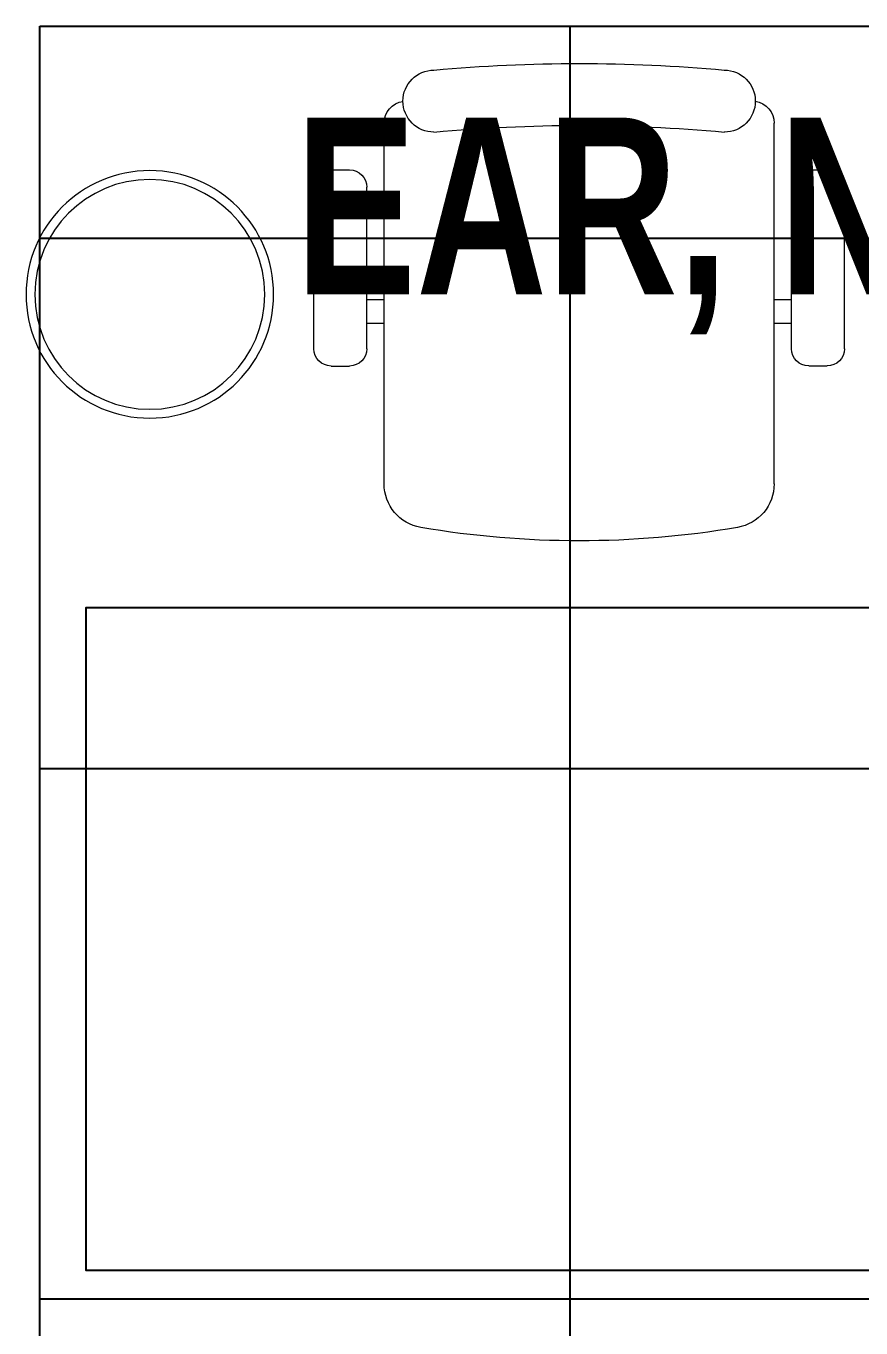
# Model space of a CAD drawing. Extents: x -12260 to 304645, y -29287 to 19916.
# Drawn here: x 44760 to 45705, y -7673 to -6200 of the extents above; entities that cross this region are included whole.
import ezdxf

# ---------------------------------------------------------------- set-up
doc = ezdxf.new("R2010")
doc.units = 0
doc.header["$LTSCALE"] = 0.25
doc.linetypes.add('DASHDOT', pattern=[25.4, 12.7, -6.35, 0, -6.35])
for name, color, linetype, lineweight in [('01-First Floor$0$72_EGR_BASE_TEXT', 252, 'Continuous', 5), ('01-First Floor$0$LOADING', 253, 'Continuous', 5), ('01-First Floor$0$NEW Wall', 166, 'Continuous', 5), ('01-First Floor$0$Walls', 251, 'Continuous', 5), ('E-LITE-CLNG-CNDT', 6, 'DASHDOT', 35)]:
    doc.layers.add(name, color=color, linetype=linetype, lineweight=lineweight)
doc.layers.add('01-First Floor$0$FALSE CEILING', color=251, linetype='Continuous')
doc.styles.add('01-First Floor$0$X3G_ENTITY_9EC9', font='swisscl.ttf', dxfattribs={"height": 0.2})

# ---------------------------------------------------------------- blocks, each defined once
blk = doc.blocks.new('01-First Floor$0$WM00001-P')
at = {"layer": '01-First Floor$0$LOADING'}
for radius in [0.14, 0.13]:
    blk.add_circle((0, 0), radius, dxfattribs=at)
blk = doc.blocks.new('*X76')
at = {"color": 0}
for p, q in [((5, 3), (5, 3)), ((5, 3), (5, 3)), ((5, 3), (5, 3)), ((5, 3), (5, 3)), ((5, 3), (5, 3)), ((5, 3), (5, 3)), ((5, 3), (5, 3)), ((5, 3), (5, 3)), ((5, 3), (5, 3)), ((5, 3), (5, 3)), ((5, 3), (5, 3)), ((5, 3), (5, 3)), ((5, 3), (5, 3)), ((5, 3), (5, 3)), ((5, 3), (5, 3)), ((5, 3), (5, 3)), ((5, 3), (5, 3)), ((5, 3), (5, 3)), ((5, 3), (5, 3)), ((5, 3), (5, 3)), ((5, 3), (5, 3)), ((5, 3), (5, 3)), ((5, 3), (5, 3)), ((5, 3), (5, 3)), ((5, 3), (5, 3)), ((5, 3), (5, 3)), ((5, 3), (5, 3)), ((5, 3), (5, 3)), ((5, 3), (5, 3)), ((5, 3), (5, 3)), ((5, 3), (5, 3)), ((5, 3), (5, 3)), ((5, 3), (5, 3)), ((5, 3), (5, 3)), ((5, 3), (5, 3)), ((5, 3), (5, 3)), ((5, 3), (5, 3)), ((5, 3), (5, 3)), ((5, 3), (5, 3)), ((5, 3), (5, 3)), ((5, 3), (5, 3)), ((5, 3), (5, 3)), ((5, 3), (5, 3)), ((5, 3), (5, 3)), ((5, 3), (5, 3)), ((5, 3), (5, 3)), ((5, 3), (5, 3)), ((5, 3), (5, 3)), ((5, 3), (5, 3)), ((5, 3), (5, 3)), ((5, 3), (5, 3)), ((5, 3), (5, 3)), ((5, 3), (5, 3)), ((5, 3), (5, 3)), ((5, 3), (5, 3)), ((5, 3), (5, 3)), ((5, 3), (5, 3)), ((5, 3), (5, 3)), ((5, 3), (5, 3)), ((5, 3), (5, 3)), ((5, 3), (5, 3)), ((5, 3), (5, 3)), ((5, 3), (5, 3)), ((5, 3), (5, 3)), ((5, 3), (5, 3)), ((5, 3), (5, 3)), ((6, 3), (5, 3)), ((5, 3), (5, 3)), ((6, 3), (5, 3)), ((5, 3), (5, 3)), ((6, 3), (5, 3)), ((5, 3), (5, 3)), ((6, 3), (5, 3)), ((5, 3), (5, 3)), ((5, 3), (5, 3)), ((5, 3), (5, 3)), ((5, 3), (5, 3)), ((5, 3), (5, 3)), ((5, 3), (5, 3)), ((5, 3), (5, 3)), ((5, 3), (5, 3)), ((5, 3), (5, 3)), ((5, 3), (5, 3)), ((5, 3), (5, 3)), ((5, 3), (5, 3)), ((5, 3), (5, 3)), ((5, 3), (5, 3)), ((5, 3), (5, 3)), ((5, 3), (5, 3)), ((5, 3), (5, 3)), ((5, 3), (5, 3)), ((5, 3), (5, 3)), ((5, 3), (5, 3)), ((5, 3), (5, 3)), ((5, 3), (5, 3)), ((5, 3), (5, 3)), ((6, 3), (6, 3)), ((6, 3), (6, 3)), ((6, 3), (6, 3)), ((6, 3), (6, 3)), ((6, 3), (6, 3)), ((6, 3), (6, 3)), ((6, 3), (6, 3)), ((6, 3), (6, 3)), ((6, 3), (6, 3)), ((6, 3), (6, 3)), ((6, 3), (6, 3)), ((6, 3), (6, 3)), ((6, 3), (6, 3)), ((6, 3), (6, 3)), ((6, 3), (6, 3)), ((6, 3), (6, 3)), ((6, 3), (6, 3)), ((6, 3), (6, 3)), ((6, 3), (6, 3)), ((6, 3), (6, 3)), ((6, 3), (6, 3)), ((6, 3), (6, 3)), ((6, 3), (6, 3)), ((6, 3), (6, 3)), ((6, 3), (6, 3)), ((6, 3), (6, 3)), ((6, 3), (6, 3)), ((6, 3), (6, 3)), ((6, 3), (6, 3)), ((6, 3), (6, 3)), ((6, 3), (6, 3)), ((6, 3), (6, 3)), ((6, 3), (6, 3)), ((6, 3), (6, 3)), ((6, 3), (6, 3)), ((6, 3), (6, 3)), ((6, 3), (6, 3)), ((6, 3), (6, 3)), ((6, 3), (6, 3)), ((6, 3), (6, 3)), ((6, 3), (6, 3)), ((6, 3), (6, 3)), ((6, 3), (6, 3)), ((6, 3), (6, 3)), ((6, 3), (6, 3)), ((6, 3), (6, 3)), ((6, 3), (6, 3)), ((6, 3), (6, 3)), ((6, 3), (6, 3)), ((6, 3), (6, 3)), ((6, 3), (6, 3)), ((6, 3), (6, 3)), ((6, 3), (6, 3)), ((6, 3), (6, 3)), ((6, 3), (6, 3)), ((6, 3), (6, 3)), ((6, 3), (6, 3)), ((6, 3), (6, 3)), ((6, 3), (6, 3)), ((6, 3), (6, 3)), ((6, 3), (6, 3)), ((6, 3), (6, 3)), ((6, 3), (6, 3)), ((6, 3), (6, 3)), ((6, 3), (6, 3)), ((6, 3), (6, 3)), ((6, 3), (6, 3)), ((6, 3), (6, 3)), ((6, 3), (6, 3)), ((6, 3), (6, 3)), ((6, 3), (6, 3)), ((6, 3), (6, 3)), ((6, 3), (6, 3)), ((6, 3), (6, 3)), ((6, 3), (6, 3)), ((6, 3), (6, 3)), ((6, 3), (6, 3)), ((6, 3), (6, 3)), ((6, 3), (6, 3)), ((6, 3), (6, 3)), ((6, 3), (6, 3)), ((6, 3), (6, 3)), ((6, 3), (6, 3)), ((6, 3), (6, 3)), ((6, 3), (6, 3)), ((6, 3), (6, 3)), ((6, 3), (6, 3)), ((6, 3), (6, 3)), ((6, 3), (6, 3)), ((6, 3), (6, 3)), ((6, 3), (6, 3)), ((6, 3), (6, 3)), ((6, 3), (6, 3)), ((6, 3), (6, 3)), ((6, 3), (6, 3)), ((6, 3), (6, 3)), ((6, 3), (6, 3)), ((6, 3), (6, 3)), ((6, 3), (6, 3)), ((6, 3), (6, 3)), ((6, 3), (6, 3)), ((6, 3), (6, 3)), ((6, 3), (6, 3)), ((6, 3), (6, 3)), ((6, 3), (6, 3)), ((6, 3), (6, 3)), ((6, 3), (6, 3)), ((6, 3), (6, 3)), ((6, 3), (6, 3)), ((6, 3), (6, 3)), ((6, 3), (6, 3)), ((6, 3), (6, 3)), ((6, 3), (6, 3)), ((6, 3), (6, 3)), ((6, 3), (6, 3)), ((6, 3), (6, 3)), ((6, 3), (6, 3)), ((6, 3), (6, 3)), ((6, 3), (6, 3)), ((6, 3), (6, 3)), ((6, 3), (6, 3)), ((6, 3), (6, 3)), ((6, 3), (6, 3)), ((6, 3), (6, 3)), ((6, 3), (6, 3)), ((6, 3), (6, 3)), ((6, 3), (6, 3)), ((6, 3), (6, 3)), ((6, 3), (6, 3)), ((6, 3), (6, 3)), ((6, 3), (6, 3)), ((6, 3), (6, 3)), ((6, 3), (6, 3)), ((6, 3), (6, 3)), ((6, 3), (6, 3)), ((6, 3), (6, 3)), ((6, 3), (6, 3)), ((6, 3), (6, 3)), ((6, 3), (6, 3)), ((6, 3), (6, 3)), ((6, 3), (6, 3)), ((6, 3), (6, 3)), ((6, 3), (6, 3)), ((6, 3), (6, 3)), ((6, 3), (6, 3)), ((6, 3), (6, 3)), ((6, 3), (6, 3)), ((6, 3), (6, 3)), ((6, 3), (6, 3)), ((6, 3), (6, 3)), ((6, 3), (6, 3)), ((6, 3), (6, 3)), ((6, 3), (6, 3)), ((6, 3), (6, 3)), ((6, 3), (6, 3)), ((6, 3), (6, 3)), ((6, 3), (6, 3)), ((6, 3), (6, 3)), ((6, 3), (6, 3)), ((6, 3), (6, 3)), ((6, 3), (6, 3)), ((6, 3), (6, 3)), ((6, 3), (6, 3)), ((6, 3), (6, 3)), ((6, 3), (6, 3)), ((6, 3), (6, 3)), ((6, 3), (6, 3)), ((6, 3), (6, 3)), ((6, 3), (6, 3)), ((6, 3), (6, 3)), ((6, 3), (6, 3)), ((6, 3), (6, 3)), ((6, 3), (6, 3)), ((6, 3), (6, 3)), ((6, 3), (6, 3)), ((6, 3), (6, 3)), ((6, 3), (6, 3)), ((6, 3), (6, 3)), ((6, 3), (6, 3)), ((6, 3), (6, 3)), ((6, 3), (6, 3)), ((6, 3), (6, 3)), ((6, 3), (6, 3)), ((6, 3), (6, 3)), ((6, 3), (6, 3)), ((6, 3), (6, 3)), ((6, 3), (6, 3)), ((6, 3), (6, 3)), ((6, 3), (6, 3)), ((6, 3), (6, 3)), ((6, 3), (6, 3)), ((6, 3), (6, 3)), ((6, 3), (6, 3)), ((6, 3), (6, 3)), ((6, 3), (6, 3)), ((6, 3), (6, 3)), ((6, 3), (6, 3)), ((6, 3), (6, 3)), ((6, 3), (6, 3)), ((6, 3), (6, 3)), ((6, 3), (6, 3)), ((6, 3), (6, 3)), ((6, 3), (6, 3)), ((6, 3), (6, 3)), ((6, 3), (5, 3)), ((6, 3), (5, 3)), ((6, 3), (5, 3)), ((6, 3), (5, 3)), ((6, 3), (5, 3)), ((6, 3), (6, 3)), ((6, 3), (6, 3)), ((6, 3), (6, 3)), ((6, 3), (6, 3)), ((6, 3), (6, 3)), ((6, 3), (6, 3)), ((6, 3), (6, 3)), ((6, 3), (6, 3)), ((6, 3), (6, 3)), ((6, 3), (6, 3)), ((6, 3), (6, 3)), ((6, 3), (6, 3)), ((6, 3), (6, 3)), ((6, 3), (6, 3)), ((6, 3), (6, 3)), ((6, 3), (6, 3)), ((6, 3), (6, 3)), ((6, 3), (6, 3)), ((6, 3), (6, 3)), ((6, 3), (6, 3)), ((6, 3), (6, 3)), ((6, 3), (6, 3)), ((6, 3), (6, 3)), ((6, 3), (6, 3)), ((6, 3), (6, 3)), ((6, 3), (6, 3)), ((6, 3), (6, 3)), ((6, 3), (6, 3)), ((6, 3), (6, 3)), ((6, 3), (6, 3)), ((6, 3), (6, 3)), ((6, 3), (6, 3)), ((6, 3), (6, 3)), ((6, 3), (6, 3)), ((6, 3), (6, 3)), ((6, 3), (6, 3)), ((6, 3), (6, 3)), ((6, 3), (6, 3)), ((6, 3), (6, 3)), ((6, 3), (6, 3)), ((6, 3), (6, 3)), ((6, 3), (6, 3)), ((6, 3), (6, 3)), ((6, 3), (6, 3)), ((6, 3), (6, 3)), ((6, 3), (6, 3)), ((6, 3), (6, 3)), ((6, 3), (6, 3)), ((6, 3), (6, 3)), ((6, 3), (6, 3)), ((6, 3), (6, 3)), ((6, 3), (6, 3)), ((6, 3), (6, 3)), ((6, 3), (6, 3)), ((6, 3), (6, 3)), ((6, 3), (6, 3)), ((6, 3), (6, 3)), ((6, 3), (6, 3)), ((6, 3), (6, 3)), ((6, 3), (6, 3)), ((6, 3), (6, 3)), ((6, 3), (6, 3)), ((6, 3), (6, 3)), ((6, 3), (6, 3)), ((6, 3), (6, 3)), ((6, 3), (6, 3)), ((6, 3), (6, 3)), ((6, 3), (6, 3)), ((6, 3), (6, 3)), ((6, 3), (6, 3)), ((6, 3), (6, 3)), ((6, 3), (6, 3)), ((6, 3), (6, 3)), ((6, 3), (6, 3)), ((6, 3), (6, 3)), ((6, 3), (6, 3)), ((6, 3), (6, 3)), ((6, 3), (6, 3)), ((6, 3), (6, 3)), ((6, 3), (6, 3)), ((6, 3), (6, 3)), ((6, 3), (6, 3)), ((6, 3), (6, 3)), ((6, 3), (6, 3)), ((6, 3), (6, 3)), ((6, 3), (6, 3)), ((6, 3), (6, 3)), ((6, 3), (6, 3)), ((6, 3), (6, 3)), ((6, 3), (6, 3)), ((6, 3), (6, 3)), ((6, 3), (6, 3)), ((6, 3), (6, 3)), ((6, 3), (6, 3)), ((6, 3), (6, 3)), ((6, 3), (6, 3)), ((6, 3), (6, 3)), ((6, 3), (6, 3)), ((6, 3), (6, 3)), ((6, 3), (6, 3)), ((6, 3), (6, 3)), ((6, 3), (6, 3)), ((6, 3), (6, 3)), ((6, 3), (6, 3)), ((6, 3), (6, 3)), ((6, 3), (6, 3)), ((6, 3), (6, 3)), ((6, 3), (6, 3)), ((6, 3), (6, 3)), ((6, 3), (6, 3)), ((6, 3), (6, 3)), ((6, 3), (6, 3)), ((6, 3), (6, 3)), ((6, 3), (6, 3)), ((6, 3), (6, 3)), ((6, 3), (6, 3)), ((6, 3), (6, 3)), ((6, 3), (6, 3)), ((6, 3), (6, 3)), ((6, 3), (6, 3)), ((6, 3), (6, 3)), ((6, 3), (6, 3)), ((6, 3), (6, 3)), ((6, 3), (6, 3)), ((6, 3), (6, 3)), ((6, 3), (6, 3)), ((6, 3), (6, 3)), ((6, 3), (6, 3)), ((6, 3), (6, 3)), ((6, 3), (6, 3)), ((6, 3), (6, 3)), ((6, 3), (6, 3)), ((6, 3), (6, 3)), ((6, 3), (6, 3)), ((6, 3), (6, 3)), ((6, 3), (6, 3)), ((6, 3), (6, 3)), ((6, 3), (6, 3)), ((6, 3), (6, 3)), ((6, 3), (6, 3)), ((6, 3), (6, 3)), ((6, 3), (6, 3)), ((6, 3), (6, 3)), ((6, 3), (6, 3)), ((6, 3), (6, 3)), ((6, 3), (6, 3)), ((6, 3), (6, 3)), ((6, 3), (6, 3)), ((6, 3), (6, 3)), ((6, 3), (6, 3)), ((6, 3), (6, 3)), ((6, 3), (6, 3)), ((6, 3), (6, 3)), ((6, 3), (6, 3)), ((6, 3), (6, 3)), ((6, 3), (6, 3)), ((6, 3), (6, 3)), ((6, 3), (6, 3)), ((6, 3), (6, 3)), ((6, 3), (6, 3)), ((6, 3), (6, 3)), ((6, 3), (6, 3)), ((6, 3), (6, 3)), ((6, 3), (6, 3)), ((6, 3), (6, 3)), ((6, 3), (6, 3)), ((6, 3), (6, 3)), ((6, 3), (6, 3)), ((6, 3), (6, 3)), ((6, 3), (6, 3)), ((6, 3), (6, 3)), ((6, 3), (6, 3)), ((6, 3), (6, 3)), ((6, 3), (6, 3)), ((6, 3), (6, 3)), ((6, 3), (6, 3)), ((6, 3), (6, 3)), ((6, 3), (6, 3)), ((6, 3), (6, 3)), ((6, 3), (6, 3)), ((6, 3), (6, 3)), ((6, 3), (6, 3)), ((6, 3), (6, 3)), ((6, 3), (6, 3)), ((6, 3), (6, 3)), ((6, 3), (6, 3)), ((6, 3), (6, 3)), ((6, 3), (6, 3)), ((6, 3), (6, 3)), ((6, 3), (6, 3)), ((6, 3), (6, 3)), ((6, 3), (6, 3)), ((6, 3), (6, 3)), ((6, 3), (6, 3)), ((6, 3), (6, 3)), ((6, 3), (6, 3)), ((6, 3), (6, 3)), ((6, 3), (6, 3)), ((6, 3), (6, 3)), ((6, 3), (6, 3)), ((6, 3), (6, 3)), ((6, 3), (6, 3)), ((6, 3), (6, 3)), ((6, 3), (6, 3)), ((6, 3), (6, 3)), ((6, 3), (6, 3)), ((6, 3), (6, 3)), ((6, 3), (6, 3)), ((6, 3), (6, 3)), ((6, 3), (6, 3)), ((6, 3), (6, 3)), ((6, 3), (6, 3)), ((6, 3), (6, 3)), ((6, 3), (6, 3)), ((6, 3), (6, 3)), ((6, 3), (6, 3)), ((6, 3), (6, 3)), ((6, 3), (6, 3)), ((6, 3), (6, 3)), ((6, 3), (6, 3)), ((6, 3), (6, 3)), ((6, 3), (6, 3)), ((6, 3), (6, 3)), ((6, 3), (6, 3)), ((6, 3), (6, 3)), ((6, 3), (6, 3)), ((6, 3), (6, 3)), ((6, 3), (6, 3)), ((6, 3), (6, 3)), ((6, 3), (6, 3)), ((6, 3), (6, 3)), ((6, 3), (6, 3)), ((6, 3), (6, 3)), ((6, 3), (6, 3)), ((6, 3), (6, 3)), ((6, 3), (6, 3)), ((6, 3), (6, 3)), ((6, 3), (6, 3)), ((6, 3), (6, 3)), ((6, 3), (6, 3)), ((6, 3), (6, 3)), ((6, 3), (6, 3)), ((6, 3), (6, 3)), ((6, 3), (6, 3)), ((6, 3), (6, 3)), ((6, 3), (6, 3)), ((6, 3), (6, 3)), ((6, 3), (6, 3)), ((6, 3), (6, 3)), ((6, 3), (6, 3)), ((6, 3), (6, 3)), ((6, 3), (6, 3)), ((6, 3), (6, 3)), ((6, 3), (6, 3)), ((6, 3), (6, 3)), ((6, 3), (6, 3)), ((6, 3), (6, 3)), ((6, 3), (6, 3)), ((6, 3), (6, 3)), ((6, 3), (6, 3)), ((6, 3), (6, 3)), ((6, 3), (6, 3)), ((6, 3), (6, 3)), ((6, 3), (6, 3)), ((6, 3), (6, 3)), ((6, 3), (6, 3)), ((6, 3), (6, 3)), ((6, 3), (6, 3)), ((6, 3), (6, 3)), ((6, 3), (6, 3)), ((6, 3), (6, 3)), ((6, 3), (6, 3)), ((6, 3), (6, 3)), ((6, 3), (6, 3)), ((6, 3), (6, 3)), ((6, 3), (6, 3)), ((6, 3), (6, 3)), ((6, 3), (6, 3)), ((6, 3), (6, 3)), ((6, 3), (6, 3)), ((6, 3), (6, 3)), ((6, 3), (6, 3)), ((6, 3), (6, 3)), ((6, 3), (6, 3)), ((6, 3), (6, 3)), ((6, 3), (6, 3)), ((6, 3), (6, 3)), ((6, 3), (6, 3)), ((6, 3), (6, 3)), ((6, 3), (6, 3)), ((6, 3), (6, 3)), ((6, 3), (6, 3)), ((6, 3), (6, 3)), ((6, 3), (6, 3)), ((6, 3), (6, 3)), ((6, 3), (6, 3)), ((6, 3), (6, 3)), ((6, 3), (6, 3)), ((6, 3), (6, 3)), ((6, 3), (6, 3)), ((6, 3), (6, 3)), ((6, 3), (6, 3)), ((6, 3), (6, 3)), ((6, 3), (6, 3)), ((6, 3), (6, 3)), ((6, 3), (6, 3)), ((6, 3), (6, 3)), ((6, 3), (6, 3)), ((6, 3), (6, 3)), ((6, 3), (6, 3)), ((6, 3), (6, 3)), ((6, 3), (6, 3)), ((6, 3), (6, 3)), ((6, 3), (6, 3)), ((6, 3), (6, 3)), ((6, 3), (6, 3)), ((6, 3), (6, 3))]:
    blk.add_line(p, q, dxfattribs=at)
blk = doc.blocks.new('*X77')
at = {"color": 0}
for p, q in [((13, 1), (13, 1)), ((13, 1), (13, 1)), ((13, 1), (13, 1)), ((13, 1), (13, 1)), ((13, 1), (13, 1)), ((13, 1), (13, 1)), ((13, 1), (13, 1)), ((13, 1), (13, 1)), ((13, 1), (13, 1)), ((13, 1), (13, 1)), ((13, 1), (13, 1)), ((13, 1), (13, 1)), ((13, 1), (13, 1)), ((13, 1), (13, 1)), ((13, 1), (13, 1)), ((13, 1), (14, 1)), ((13, 1), (14, 1)), ((13, 1), (14, 1)), ((13, 1), (13, 1)), ((13, 1), (13, 1)), ((13, 1), (13, 1)), ((13, 1), (13, 1)), ((13, 1), (13, 1)), ((13, 1), (13, 1)), ((13, 1), (13, 1)), ((13, 1), (13, 1)), ((13, 1), (13, 1)), ((13, 1), (13, 1)), ((13, 1), (13, 1)), ((13, 1), (13, 1)), ((13, 1), (13, 1)), ((13, 1), (13, 1)), ((13, 1), (13, 1)), ((13, 1), (13, 1)), ((13, 1), (13, 1)), ((13, 1), (13, 1)), ((13, 1), (13, 1)), ((13, 1), (13, 1)), ((13, 1), (13, 1)), ((13, 1), (13, 1)), ((13, 1), (13, 1)), ((13, 1), (13, 1)), ((13, 1), (13, 1)), ((13, 1), (13, 1)), ((13, 1), (13, 1)), ((13, 1), (13, 1)), ((13, 1), (13, 1)), ((13, 1), (13, 1)), ((13, 1), (13, 1)), ((13, 1), (13, 1)), ((13, 1), (13, 1)), ((13, 1), (13, 1)), ((13, 1), (13, 1)), ((13, 1), (13, 1)), ((13, 1), (13, 1)), ((13, 1), (13, 1)), ((13, 1), (13, 1)), ((13, 1), (13, 1)), ((13, 1), (13, 1)), ((13, 1), (13, 1)), ((13, 1), (13, 1)), ((13, 1), (13, 1)), ((13, 1), (13, 1)), ((13, 1), (13, 1)), ((13, 1), (13, 1)), ((13, 1), (13, 1)), ((13, 1), (13, 1)), ((13, 1), (13, 1)), ((13, 1), (13, 1)), ((13, 1), (13, 1)), ((13, 1), (13, 1)), ((13, 1), (13, 1)), ((13, 1), (13, 1)), ((13, 1), (13, 1)), ((13, 1), (13, 1)), ((13, 1), (13, 1)), ((13, 1), (13, 1)), ((13, 1), (13, 1)), ((13, 1), (13, 1)), ((13, 1), (13, 1)), ((13, 1), (13, 1)), ((13, 1), (13, 1)), ((13, 1), (13, 1)), ((13, 1), (13, 1)), ((13, 1), (13, 1)), ((13, 1), (13, 1)), ((13, 1), (13, 1)), ((13, 1), (13, 1)), ((13, 1), (13, 1)), ((13, 1), (13, 1)), ((13, 1), (13, 1)), ((13, 1), (13, 1)), ((13, 1), (13, 1)), ((13, 1), (13, 1)), ((13, 1), (13, 1)), ((13, 1), (13, 1)), ((13, 1), (13, 1)), ((13, 1), (13, 1)), ((13, 1), (13, 1)), ((13, 1), (13, 1)), ((13, 1), (13, 1)), ((13, 1), (13, 1)), ((13, 1), (13, 1)), ((13, 1), (13, 1)), ((13, 1), (13, 1)), ((13, 1), (13, 1)), ((13, 1), (13, 1)), ((13, 1), (13, 1)), ((13, 1), (13, 1)), ((13, 1), (13, 1)), ((13, 1), (13, 1)), ((13, 1), (13, 1)), ((13, 1), (13, 1)), ((13, 1), (13, 1)), ((13, 1), (13, 1)), ((13, 1), (13, 1)), ((13, 1), (13, 1)), ((13, 1), (13, 1)), ((13, 1), (13, 1)), ((13, 1), (13, 1)), ((13, 1), (13, 1)), ((13, 1), (13, 1)), ((13, 1), (13, 1)), ((13, 1), (14, 1)), ((13, 0), (13, 0)), ((13, 0), (13, 0)), ((13, 0), (13, 0)), ((13, 0), (13, 0)), ((13, 0), (13, 0)), ((13, 0), (13, 0)), ((13, 0), (13, 0)), ((13, 0), (13, 0)), ((13, 0), (13, 0)), ((13, 0), (13, 0)), ((13, 0), (13, 0)), ((13, 0), (13, 0)), ((13, 0), (13, 0)), ((13, 0), (13, 0)), ((13, 0), (13, 0)), ((13, 0), (13, 0)), ((13, 0), (13, 0)), ((13, 0), (13, 0)), ((13, 0), (13, 0)), ((13, 0), (13, 0)), ((13, 0), (13, 0)), ((13, 0), (13, 0)), ((13, 0), (13, 0)), ((13, 0), (13, 0)), ((13, 0), (13, 0)), ((13, 0), (13, 0)), ((13, 0), (13, 0)), ((13, 0), (13, 0)), ((13, 0), (13, 0)), ((13, 0), (13, 0)), ((13, 0), (13, 0)), ((13, 0), (13, 0)), ((13, 0), (13, 0)), ((13, 0), (13, 0)), ((13, 0), (13, 0)), ((13, 0), (13, 0)), ((13, 0), (13, 0)), ((13, 0), (13, 0)), ((13, 0), (13, 0)), ((13, 0), (13, 0)), ((13, 0), (13, 0)), ((13, 0), (13, 0)), ((13, 0), (13, 0)), ((13, 0), (13, 0)), ((13, 0), (13, 0)), ((13, 0), (13, 0)), ((13, 0), (13, 0)), ((13, 0), (13, 0)), ((13, 0), (14, 0)), ((13, 0), (14, 0)), ((13, 0), (13, 0)), ((13, 0), (14, 0)), ((14, 1), (14, 1)), ((14, 1), (14, 1)), ((14, 1), (14, 1)), ((14, 1), (14, 1)), ((14, 1), (14, 1)), ((14, 1), (14, 1)), ((14, 1), (14, 1)), ((14, 1), (14, 1)), ((14, 1), (14, 1)), ((14, 1), (14, 1)), ((14, 1), (14, 1)), ((14, 1), (14, 1)), ((14, 1), (14, 1)), ((14, 1), (14, 1)), ((14, 1), (14, 1)), ((14, 1), (14, 1)), ((14, 1), (14, 1)), ((14, 1), (14, 1)), ((14, 1), (14, 1)), ((14, 1), (14, 1)), ((14, 1), (14, 1)), ((14, 1), (14, 1)), ((14, 1), (14, 1)), ((14, 1), (14, 1)), ((14, 1), (14, 1)), ((14, 1), (14, 1)), ((14, 1), (14, 1)), ((14, 1), (14, 1)), ((14, 1), (14, 1)), ((14, 1), (14, 1)), ((14, 1), (14, 1)), ((14, 1), (14, 1)), ((14, 1), (14, 1)), ((14, 1), (14, 1)), ((14, 1), (14, 1)), ((14, 1), (14, 1)), ((14, 1), (14, 1)), ((14, 1), (14, 1)), ((14, 1), (14, 1)), ((14, 1), (14, 1)), ((14, 1), (14, 1)), ((14, 1), (14, 1)), ((14, 1), (14, 1)), ((14, 1), (14, 1)), ((14, 1), (14, 1)), ((14, 1), (14, 1)), ((14, 1), (14, 1)), ((14, 1), (14, 1)), ((14, 1), (14, 1)), ((14, 1), (14, 1)), ((14, 1), (14, 1)), ((14, 1), (14, 1)), ((14, 1), (14, 1)), ((14, 1), (14, 1)), ((14, 1), (14, 1)), ((14, 1), (14, 1)), ((14, 1), (14, 1)), ((14, 1), (14, 1)), ((14, 1), (14, 1)), ((14, 1), (14, 1)), ((14, 1), (14, 1)), ((14, 1), (14, 1)), ((14, 1), (14, 1)), ((14, 1), (14, 1)), ((14, 1), (14, 1)), ((14, 1), (14, 1)), ((14, 1), (14, 1)), ((14, 1), (14, 1)), ((14, 1), (14, 1)), ((14, 1), (14, 1)), ((14, 1), (14, 1)), ((14, 1), (14, 1)), ((14, 1), (14, 1)), ((14, 1), (14, 1)), ((14, 1), (14, 1)), ((14, 1), (14, 1)), ((14, 1), (14, 1)), ((14, 1), (14, 1)), ((14, 1), (14, 1)), ((14, 1), (14, 1)), ((14, 1), (14, 1)), ((14, 1), (14, 1)), ((14, 1), (14, 1)), ((14, 1), (14, 1)), ((14, 1), (14, 1)), ((14, 1), (14, 1)), ((14, 1), (14, 1)), ((14, 1), (14, 1)), ((14, 1), (14, 1)), ((14, 1), (14, 1)), ((14, 1), (14, 1)), ((14, 1), (14, 1)), ((14, 1), (14, 1)), ((14, 1), (14, 1)), ((14, 0), (14, 0)), ((14, 0), (14, 0)), ((14, 0), (14, 0)), ((14, 0), (14, 0)), ((14, 0), (14, 0)), ((14, 0), (14, 0)), ((14, 0), (14, 0)), ((14, 0), (14, 0)), ((14, 0), (14, 0)), ((14, 0), (14, 0)), ((14, 0), (14, 0)), ((14, 0), (14, 0)), ((14, 0), (14, 0)), ((14, 0), (14, 0)), ((14, 0), (14, 0)), ((14, 0), (14, 0)), ((14, 0), (14, 0)), ((14, 0), (14, 0)), ((14, 0), (14, 0)), ((14, 0), (14, 0)), ((14, 0), (14, 0)), ((14, 0), (14, 0)), ((14, 0), (14, 0)), ((14, 0), (14, 0)), ((14, 0), (14, 0)), ((14, 0), (14, 0)), ((14, 0), (14, 0)), ((14, 0), (14, 0)), ((14, 0), (14, 0)), ((14, 0), (14, 0)), ((14, 0), (14, 0)), ((14, 0), (14, 0)), ((14, 0), (14, 0)), ((14, 0), (14, 0)), ((14, 0), (14, 0)), ((14, 0), (14, 0)), ((14, 0), (14, 0)), ((14, 0), (14, 0)), ((14, 0), (14, 0)), ((14, 0), (14, 0)), ((14, 0), (14, 0)), ((14, 0), (14, 0)), ((14, 0), (14, 0)), ((14, 0), (14, 0)), ((14, 0), (14, 0)), ((14, 0), (14, 0)), ((14, 0), (14, 0)), ((14, 0), (14, 0)), ((13, 0), (13, 0)), ((13, 0), (14, 0)), ((13, 0), (13, 0)), ((13, 0), (14, 0)), ((13, 0), (13, 0)), ((13, 0), (14, 0)), ((13, 0), (13, 0)), ((13, 0), (13, 0)), ((13, 0), (13, 0)), ((13, 0), (13, 0)), ((13, 0), (14, 0)), ((13, 0), (13, 0)), ((13, 0), (14, 0)), ((13, 0), (13, 0)), ((13, 0), (14, 0)), ((13, 0), (13, 0)), ((13, 0), (14, 0)), ((13, 0), (13, 0)), ((13, 0), (14, 0)), ((13, 0), (13, 0)), ((13, 0), (14, 0)), ((13, 0), (13, 0)), ((13, 0), (14, 0)), ((13, 0), (13, 0)), ((13, 0), (13, 0)), ((13, 0), (13, 0)), ((13, 0), (14, 0)), ((13, 0), (13, 0)), ((13, 0), (14, 0)), ((13, 0), (13, 0)), ((13, 0), (14, 0)), ((13, 0), (13, 0)), ((13, 0), (14, 0)), ((13, 0), (13, 0)), ((13, 0), (13, 0)), ((13, 0), (13, 0)), ((13, 0), (13, 0)), ((13, 0), (13, 0)), ((13, 0), (13, 0)), ((13, 0), (13, 0)), ((13, 0), (13, 0)), ((13, 0), (13, 0)), ((13, 0), (13, 0)), ((13, 0), (13, 0)), ((13, 0), (13, 0)), ((13, 0), (13, 0)), ((13, 0), (13, 0)), ((13, 0), (13, 0)), ((13, 0), (13, 0)), ((13, 0), (13, 0)), ((13, 0), (13, 0)), ((13, 0), (13, 0)), ((13, 0), (13, 0)), ((13, 0), (13, 0)), ((13, 0), (13, 0)), ((13, 0), (13, 0)), ((13, 0), (13, 0)), ((13, 0), (13, 0)), ((13, 0), (13, 0)), ((13, 0), (13, 0)), ((13, 0), (13, 0)), ((13, 0), (13, 0)), ((13, 0), (13, 0)), ((13, 0), (13, 0)), ((13, -1), (13, -1)), ((13, -1), (13, -1)), ((13, -1), (13, -1)), ((13, -1), (13, -1)), ((13, -1), (13, -1)), ((13, -1), (14, -1)), ((13, -1), (13, -1)), ((14, 0), (14, 0)), ((14, 0), (14, 0)), ((14, 0), (14, 0)), ((14, 0), (14, 0)), ((14, 0), (14, 0)), ((14, 0), (14, 0)), ((14, 0), (14, 0)), ((14, 0), (14, 0)), ((14, 0), (14, 0)), ((14, 0), (14, 0)), ((14, 0), (14, 0)), ((14, 0), (14, 0)), ((14, 0), (14, 0)), ((14, 0), (14, 0)), ((14, 0), (14, 0)), ((13, 0), (14, 0)), ((14, 0), (14, 0)), ((14, 0), (14, 0)), ((14, 0), (14, 0)), ((14, 0), (14, 0)), ((14, 0), (14, 0)), ((14, 0), (14, 0)), ((14, 0), (14, 0)), ((14, 0), (14, 0)), ((14, 0), (14, 0)), ((14, 0), (14, 0)), ((14, 0), (14, 0)), ((14, 0), (14, 0)), ((14, 0), (14, 0)), ((14, 0), (14, 0)), ((14, 0), (14, 0)), ((14, 0), (14, 0)), ((14, 0), (14, 0)), ((14, 0), (14, 0)), ((14, 0), (14, 0)), ((14, 0), (14, 0)), ((14, 0), (14, 0)), ((14, 0), (14, 0)), ((14, 0), (14, 0)), ((14, 0), (14, 0)), ((14, 0), (14, 0)), ((14, 0), (14, 0)), ((14, 0), (14, 0)), ((14, 0), (14, 0)), ((14, 0), (14, 0)), ((14, 0), (14, 0)), ((14, 0), (14, 0)), ((14, 0), (14, 0)), ((14, 0), (14, 0)), ((14, 0), (14, 0)), ((14, -1), (14, -1)), ((14, -1), (14, -1)), ((14, -1), (14, -1)), ((14, -1), (14, -1)), ((14, -1), (14, -1))]:
    blk.add_line(p, q, dxfattribs=at)
blk = doc.blocks.new('01-First Floor$0$GF21018-P')
at = {"color": 0}
for p, q in [((-0.2207, 0.4756), (-0.2207, 0.0675)), ((0.2205, 0.4756), (0.2205, 0.0675)), ((-0.2806, 0.3422), (-0.2598, 0.3422)), ((0.2596, 0.3422), (0.2804, 0.3422)), ((-0.3002, 0.3226), (-0.3002, 0.14)), ((-0.2402, 0.3226), (-0.2402, 0.14)), ((0.24, 0.3226), (0.24, 0.14)), ((0.3, 0.3226), (0.3, 0.14)), ((-0.2402, 0.2937), (-0.2207, 0.2937)), ((0.2205, 0.2937), (0.24, 0.2937)), ((-0.2402, 0.2671), (-0.2207, 0.2671)), ((0.2205, 0.2671), (0.24, 0.2671)), ((-0.2806, 0.1204), (-0.2598, 0.1204)), ((0.2596, 0.1204), (0.2804, 0.1204))]:
    blk.add_line(p, q, dxfattribs=at)
for points in [[(0.24, 0.2937), (0.24, 0.2937), (0.24, 0.2937), (0.24, 0.2937), (0.24, 0.2937), (0.24, 0.2937), (0.24, 0.2937), (0.24, 0.2937), (0.24, 0.2937), (0.24, 0.2937), (0.24, 0.2937), (0.24, 0.2937), (0.24, 0.2937), (0.24, 0.2937), (0.24, 0.2937), (0.24, 0.2937), (0.24, 0.2937), (0.24, 0.2937), (0.24, 0.2937), (0.24, 0.2937), (0.24, 0.2937), (0.24, 0.2937), (0.24, 0.2937), (0.24, 0.2937), (0.24, 0.2937), (0.24, 0.2937), (0.24, 0.2937), (0.24, 0.2937), (0.24, 0.2937), (0.24, 0.2937), (0.24, 0.2937), (0.24, 0.2937), (0.24, 0.2937), (0.24, 0.2937), (0.24, 0.2937), (0.24, 0.2937), (0.24, 0.2937), (0.24, 0.2937), (0.24, 0.2937), (0.24, 0.2937), (0.24, 0.2937), (0.24, 0.2937), (0.24, 0.2937), (0.24, 0.2937), (0.24, 0.2937), (0.24, 0.2937), (0.24, 0.2937), (0.24, 0.2937), (0.24, 0.2937), (0.24, 0.2937), (0.24, 0.2937), (0.24, 0.2937), (0.24, 0.2937), (0.24, 0.2937), (0.24, 0.2937), (0.24, 0.2937), (0.24, 0.2937), (0.24, 0.2937), (0.24, 0.2937), (0.24, 0.2937), (0.24, 0.2937), (0.24, 0.2937), (0.24, 0.2937), (0.24, 0.2937), (0.24, 0.2937), (0.24, 0.2937), (0.24, 0.2937), (0.24, 0.2937), (0.24, 0.2937), (0.24, 0.2937), (0.24, 0.2937), (0.24, 0.2937), (0.24, 0.2937), (0.24, 0.2937), (0.24, 0.2937), (0.24, 0.2937), (0.24, 0.2937), (0.24, 0.2937), (0.24, 0.2937), (0.24, 0.2937), (0.24, 0.2937), (0.24, 0.2937), (0.24, 0.2937), (0.24, 0.2937), (0.24, 0.2937), (0.24, 0.2937), (0.24, 0.2937), (0.24, 0.2937), (0.24, 0.2937), (0.24, 0.2937), (0.24, 0.2937), (0.24, 0.2937), (0.24, 0.2937), (0.24, 0.2937), (0.24, 0.2937), (0.24, 0.2937), (0.24, 0.2937), (0.24, 0.2937), (0.24, 0.2937), (0.24, 0.2937), (0.24, 0.2937), (0.24, 0.2937), (0.24, 0.2937), (0.24, 0.2937), (0.24, 0.2937), (0.24, 0.2937), (0.24, 0.2937), (0.24, 0.2937), (0.24, 0.2937), (0.24, 0.2937), (0.24, 0.2937), (0.24, 0.2937), (0.24, 0.2937), (0.24, 0.2937), (0.24, 0.2937), (0.24, 0.2937), (0.24, 0.2937), (0.24, 0.2937), (0.24, 0.2937), (0.24, 0.2937), (0.24, 0.2937), (0.24, 0.2937), (0.24, 0.2937), (0.24, 0.2937), (0.24, 0.2937), (0.24, 0.2937), (0.24, 0.2937), (0.24, 0.2937), (0.24, 0.2937), (0.24, 0.2937), (0.24, 0.2937), (0.24, 0.2937), (0.24, 0.2937), (0.24, 0.2937), (0.24, 0.2937), (0.24, 0.2937), (0.24, 0.2937), (0.24, 0.2937), (0.24, 0.2937), (0.24, 0.2937), (0.24, 0.2937), (0.24, 0.2937), (0.24, 0.2937), (0.24, 0.2937), (0.24, 0.2937), (0.24, 0.2937), (0.24, 0.2937), (0.24, 0.2937), (0.24, 0.2937), (0.24, 0.2937), (0.24, 0.2937), (0.24, 0.2937), (0.24, 0.2937), (0.24, 0.2937), (0.24, 0.2937), (0.24, 0.2937), (0.24, 0.2937), (0.24, 0.2937), (0.24, 0.2937), (0.24, 0.2937), (0.24, 0.2937), (0.24, 0.2937), (0.24, 0.2937), (0.24, 0.2937), (0.24, 0.2937), (0.24, 0.2937), (0.24, 0.2937), (0.24, 0.2937), (0.24, 0.2937), (0.24, 0.2937), (0.24, 0.2937), (0.24, 0.2937), (0.24, 0.2937), (0.24, 0.2937), (0.24, 0.2937), (0.24, 0.2937), (0.24, 0.2937), (0.24, 0.2937), (0.24, 0.2937), (0.24, 0.2937), (0.24, 0.2937), (0.24, 0.2937), (0.24, 0.2937), (0.24, 0.2937), (0.24, 0.2937), (0.24, 0.2937), (0.24, 0.2937), (0.24, 0.2937), (0.24, 0.2937), (0.24, 0.2937), (0.24, 0.2937), (0.24, 0.2937), (0.24, 0.2937), (0.24, 0.2937), (0.24, 0.2937), (0.24, 0.2937), (0.24, 0.2937), (0.24, 0.2937), (0.24, 0.2937), (0.24, 0.2937), (0.24, 0.2937), (0.24, 0.2937), (0.24, 0.2937), (0.24, 0.2937), (0.24, 0.2937), (0.24, 0.2937), (0.24, 0.2937), (0.24, 0.2937), (0.24, 0.2937), (0.24, 0.2937), (0.24, 0.2937), (0.24, 0.2937), (0.24, 0.2937), (0.24, 0.2937), (0.24, 0.2937), (0.24, 0.2937), (0.24, 0.2937), (0.24, 0.2937), (0.24, 0.2937), (0.24, 0.2937), (0.24, 0.2937), (0.24, 0.2937), (0.24, 0.2937), (0.24, 0.2937), (0.24, 0.2937), (0.24, 0.2937), (0.24, 0.2937), (0.24, 0.2937), (0.24, 0.2937), (0.24, 0.2937), (0.24, 0.2937), (0.24, 0.2937), (0.24, 0.2937), (0.24, 0.2937), (0.24, 0.2937), (0.24, 0.2937), (0.24, 0.2937), (0.24, 0.2937), (0.24, 0.2937), (0.24, 0.2937), (0.24, 0.2937), (0.24, 0.2937), (0.24, 0.2937), (0.24, 0.2937), (0.24, 0.2937), (0.24, 0.2937), (0.24, 0.2937), (0.24, 0.2937), (0.24, 0.2937), (0.24, 0.2937), (0.24, 0.2937), (0.24, 0.2937), (0.24, 0.2937), (0.24, 0.2937), (0.24, 0.2937), (0.24, 0.2937), (0.24, 0.2937), (0.24, 0.2937), (0.24, 0.2937), (0.24, 0.2937), (0.24, 0.2937), (0.24, 0.2937), (0.24, 0.2937), (0.24, 0.2937), (0.24, 0.2937), (0.24, 0.2937), (0.24, 0.2937), (0.24, 0.2937), (0.24, 0.2937), (0.24, 0.2937), (0.24, 0.2937), (0.24, 0.2937), (0.24, 0.2937), (0.24, 0.2937), (0.24, 0.2937), (0.24, 0.2937), (0.24, 0.2937)], [(0.24, 0.2937), (0.24, 0.2937), (0.24, 0.2937), (0.24, 0.2937), (0.24, 0.2937), (0.24, 0.2937), (0.24, 0.2937), (0.24, 0.2937), (0.24, 0.2937), (0.24, 0.2937), (0.24, 0.2937), (0.24, 0.2937), (0.24, 0.2937), (0.24, 0.2937), (0.24, 0.2937), (0.24, 0.2937), (0.24, 0.2937), (0.24, 0.2937), (0.24, 0.2937), (0.24, 0.2937), (0.24, 0.2937), (0.24, 0.2937), (0.24, 0.2937), (0.24, 0.2937), (0.24, 0.2937), (0.24, 0.2937), (0.24, 0.2937), (0.24, 0.2937), (0.24, 0.2937), (0.24, 0.2937), (0.24, 0.2937), (0.24, 0.2937), (0.24, 0.2937), (0.24, 0.2937), (0.24, 0.2937), (0.24, 0.2937), (0.24, 0.2937), (0.24, 0.2937), (0.24, 0.2937), (0.24, 0.2937), (0.24, 0.2937), (0.24, 0.2937), (0.24, 0.2937), (0.24, 0.2937), (0.24, 0.2937), (0.24, 0.2937), (0.24, 0.2937), (0.24, 0.2937), (0.24, 0.2937), (0.24, 0.2937), (0.24, 0.2937), (0.24, 0.2937), (0.24, 0.2937), (0.24, 0.2937), (0.24, 0.2937), (0.24, 0.2937), (0.24, 0.2937), (0.24, 0.2937), (0.24, 0.2937), (0.24, 0.2937), (0.24, 0.2937), (0.24, 0.2937), (0.24, 0.2937), (0.24, 0.2937), (0.24, 0.2937), (0.24, 0.2937), (0.24, 0.2937), (0.24, 0.2937), (0.24, 0.2937), (0.24, 0.2937), (0.24, 0.2937), (0.24, 0.2937), (0.24, 0.2937), (0.24, 0.2937), (0.24, 0.2937), (0.24, 0.2937), (0.24, 0.2937), (0.24, 0.2937), (0.24, 0.2937), (0.24, 0.2937), (0.24, 0.2937), (0.24, 0.2937), (0.24, 0.2937), (0.24, 0.2937), (0.24, 0.2937), (0.24, 0.2937), (0.24, 0.2937), (0.24, 0.2937), (0.24, 0.2937), (0.24, 0.2937), (0.24, 0.2937), (0.24, 0.2937), (0.24, 0.2937), (0.24, 0.2937), (0.24, 0.2937), (0.24, 0.2937), (0.24, 0.2937), (0.24, 0.2937), (0.24, 0.2937), (0.24, 0.2937), (0.24, 0.2937), (0.24, 0.2937), (0.24, 0.2937), (0.24, 0.2937), (0.24, 0.2937), (0.24, 0.2937), (0.24, 0.2937), (0.24, 0.2937), (0.24, 0.2937), (0.24, 0.2937), (0.24, 0.2937), (0.24, 0.2937), (0.24, 0.2937), (0.24, 0.2937), (0.24, 0.2937), (0.24, 0.2937), (0.24, 0.2937), (0.24, 0.2937), (0.24, 0.2937), (0.24, 0.2937), (0.24, 0.2937), (0.24, 0.2937), (0.24, 0.2937), (0.24, 0.2937), (0.24, 0.2937), (0.24, 0.2937), (0.24, 0.2937), (0.24, 0.2937), (0.24, 0.2937), (0.24, 0.2937), (0.24, 0.2937), (0.24, 0.2937), (0.24, 0.2937), (0.24, 0.2937), (0.24, 0.2937), (0.24, 0.2937), (0.24, 0.2937), (0.24, 0.2937), (0.24, 0.2937), (0.24, 0.2937), (0.24, 0.2937), (0.24, 0.2937), (0.24, 0.2937), (0.24, 0.2937), (0.24, 0.2937), (0.24, 0.2937), (0.24, 0.2937), (0.24, 0.2937), (0.24, 0.2937), (0.24, 0.2937), (0.24, 0.2937), (0.24, 0.2937), (0.24, 0.2937), (0.24, 0.2937), (0.24, 0.2937), (0.24, 0.2937), (0.24, 0.2937), (0.24, 0.2937), (0.24, 0.2937), (0.24, 0.2937), (0.24, 0.2937), (0.24, 0.2937), (0.24, 0.2937), (0.24, 0.2937), (0.24, 0.2937), (0.24, 0.2937), (0.24, 0.2937), (0.24, 0.2937), (0.24, 0.2937), (0.24, 0.2937), (0.24, 0.2937), (0.24, 0.2937), (0.24, 0.2937), (0.24, 0.2937), (0.24, 0.2937), (0.24, 0.2937), (0.24, 0.2937), (0.24, 0.2937), (0.24, 0.2937), (0.24, 0.2937), (0.24, 0.2937), (0.24, 0.2937), (0.24, 0.2937), (0.24, 0.2937), (0.24, 0.2937), (0.24, 0.2937), (0.24, 0.2937), (0.24, 0.2937), (0.24, 0.2937), (0.24, 0.2937), (0.24, 0.2937), (0.24, 0.2937), (0.24, 0.2937), (0.24, 0.2937), (0.24, 0.2937), (0.24, 0.2937), (0.24, 0.2937), (0.24, 0.2937), (0.24, 0.2937), (0.24, 0.2937), (0.24, 0.2937), (0.24, 0.2937), (0.24, 0.2937), (0.24, 0.2937), (0.24, 0.2937), (0.24, 0.2937), (0.24, 0.2937), (0.24, 0.2937), (0.24, 0.2937), (0.24, 0.2937), (0.24, 0.2937), (0.24, 0.2937), (0.24, 0.2937), (0.24, 0.2937), (0.24, 0.2937), (0.24, 0.2937), (0.24, 0.2937), (0.24, 0.2937), (0.24, 0.2937)], [(0.24, 0.2937), (0.24, 0.2937), (0.24, 0.2937), (0.24, 0.2937), (0.24, 0.2937), (0.24, 0.2937), (0.24, 0.2937), (0.24, 0.2937), (0.24, 0.2937), (0.24, 0.2937), (0.24, 0.2937), (0.24, 0.2937), (0.24, 0.2937), (0.24, 0.2937), (0.24, 0.2937), (0.24, 0.2937), (0.24, 0.2937), (0.24, 0.2937), (0.24, 0.2937), (0.24, 0.2937), (0.24, 0.2937), (0.24, 0.2937), (0.24, 0.2937), (0.24, 0.2937), (0.24, 0.2937), (0.24, 0.2937), (0.24, 0.2937), (0.24, 0.2937), (0.24, 0.2937), (0.24, 0.2937), (0.24, 0.2937), (0.24, 0.2937), (0.24, 0.2937), (0.24, 0.2937), (0.24, 0.2937), (0.24, 0.2937), (0.24, 0.2937), (0.24, 0.2937), (0.24, 0.2937), (0.24, 0.2937), (0.24, 0.2937), (0.24, 0.2937), (0.24, 0.2937), (0.24, 0.2937), (0.24, 0.2937), (0.24, 0.2937), (0.24, 0.2937), (0.24, 0.2937), (0.24, 0.2937), (0.24, 0.2937), (0.24, 0.2937), (0.24, 0.2937), (0.24, 0.2937), (0.24, 0.2937), (0.24, 0.2937), (0.24, 0.2937), (0.24, 0.2937), (0.24, 0.2937), (0.24, 0.2937), (0.24, 0.2937), (0.24, 0.2937), (0.24, 0.2937), (0.24, 0.2937), (0.24, 0.2937), (0.24, 0.2937), (0.24, 0.2937), (0.24, 0.2937), (0.24, 0.2937), (0.24, 0.2937), (0.24, 0.2937), (0.24, 0.2937), (0.24, 0.2937), (0.24, 0.2937), (0.24, 0.2937), (0.24, 0.2937), (0.24, 0.2937), (0.24, 0.2937), (0.24, 0.2937), (0.24, 0.2937), (0.24, 0.2937), (0.24, 0.2937), (0.24, 0.2937), (0.24, 0.2937), (0.24, 0.2937), (0.24, 0.2937), (0.24, 0.2937), (0.24, 0.2937), (0.24, 0.2937), (0.24, 0.2937), (0.24, 0.2937), (0.24, 0.2937), (0.24, 0.2937), (0.24, 0.2937), (0.24, 0.2937), (0.24, 0.2937), (0.24, 0.2937), (0.24, 0.2937), (0.24, 0.2937), (0.24, 0.2937), (0.24, 0.2937), (0.24, 0.2937), (0.24, 0.2937), (0.24, 0.2937), (0.24, 0.2937), (0.24, 0.2937), (0.24, 0.2937), (0.24, 0.2937), (0.24, 0.2937), (0.24, 0.2937), (0.24, 0.2937), (0.24, 0.2937), (0.24, 0.2937), (0.24, 0.2937), (0.24, 0.2937), (0.24, 0.2937), (0.24, 0.2937), (0.24, 0.2937), (0.24, 0.2937), (0.24, 0.2937), (0.24, 0.2937), (0.24, 0.2937), (0.24, 0.2937), (0.24, 0.2937), (0.24, 0.2937), (0.24, 0.2937), (0.24, 0.2937), (0.24, 0.2937), (0.24, 0.2937), (0.24, 0.2937), (0.24, 0.2937), (0.24, 0.2937), (0.24, 0.2937), (0.24, 0.2937), (0.24, 0.2937), (0.24, 0.2937), (0.24, 0.2937), (0.24, 0.2937), (0.24, 0.2937), (0.24, 0.2937), (0.24, 0.2937), (0.24, 0.2937), (0.24, 0.2937), (0.24, 0.2937), (0.24, 0.2937), (0.24, 0.2937), (0.24, 0.2937), (0.24, 0.2937), (0.24, 0.2937), (0.24, 0.2937), (0.24, 0.2937), (0.24, 0.2937), (0.24, 0.2937), (0.24, 0.2937), (0.24, 0.2937), (0.24, 0.2937), (0.24, 0.2937), (0.24, 0.2937), (0.24, 0.2937), (0.24, 0.2937), (0.24, 0.2937), (0.24, 0.2937), (0.24, 0.2937), (0.24, 0.2937), (0.24, 0.2937), (0.24, 0.2937), (0.24, 0.2937), (0.24, 0.2937), (0.24, 0.2937), (0.24, 0.2937), (0.24, 0.2937), (0.24, 0.2937), (0.24, 0.2937), (0.24, 0.2937), (0.24, 0.2937), (0.24, 0.2937), (0.24, 0.2937), (0.24, 0.2937), (0.24, 0.2937), (0.24, 0.2937), (0.24, 0.2937), (0.24, 0.2937), (0.24, 0.2937), (0.24, 0.2937), (0.24, 0.2937), (0.24, 0.2937), (0.24, 0.2937), (0.24, 0.2937), (0.24, 0.2937), (0.24, 0.2937), (0.24, 0.2937), (0.24, 0.2937), (0.24, 0.2937), (0.24, 0.2937), (0.24, 0.2937), (0.24, 0.2937), (0.24, 0.2937), (0.24, 0.2937), (0.24, 0.2937), (0.24, 0.2937), (0.24, 0.2937), (0.24, 0.2937), (0.24, 0.2937), (0.24, 0.2937), (0.24, 0.2937), (0.24, 0.2937), (0.24, 0.2937), (0.24, 0.2937), (0.24, 0.2937), (0.24, 0.2937), (0.24, 0.2937), (0.24, 0.2937), (0.24, 0.2937), (0.24, 0.2937), (0.24, 0.2937)]]:
    blk.add_lwpolyline(points, close=True, dxfattribs=at)
for centre, radius, start, end in [((-0.0001, -0.5295), 1.0695, 80.3671, 99.6329), ((-0.1707, 0.4756), 0.05, 99.6329, 180), ((0.1705, 0.4756), 0.05, 0, 80.3671), ((-0.2806, 0.3226), 0.0196, 90, 180), ((-0.2598, 0.3226), 0.0196, 360, 90), ((0.2596, 0.3226), 0.0196, 90, 180), ((0.2804, 0.3226), 0.0196, 0, 90), ((-0.2806, 0.14), 0.0196, 180, 270), ((-0.2598, 0.14), 0.0196, 270, 360), ((0.2596, 0.14), 0.0196, 180, 270), ((0.2804, 0.14), 0.0196, 270, 0), ((-0.1643, 0.0425), 0.0351, 90, 270), ((0, 1.8467), 1.7767, 264.6946, 275.3053), ((0.1641, 0.0425), 0.0351, 270, 90), ((-0.1957, 0.0675), 0.025, 180, 261.4721), ((0.1955, 0.0675), 0.025, 278.5279, 360), ((0, 1.8314), 1.8314, 264.8532, 275.147)]:
    blk.add_arc(centre, radius, start, end, dxfattribs=at)
at = {"layer": '01-First Floor$0$NEW Wall', "color": 0, "linetype": 'Continuous'}
for points in [[(0.24, 0.2937), (0.24, 0.2937), (0.24, 0.2937), (0.24, 0.2937), (0.24, 0.2937), (0.24, 0.2937), (0.24, 0.2937), (0.24, 0.2937)], [(0.24, 0.2937), (0.24, 0.2937), (0.24, 0.2937), (0.24, 0.2937), (0.24, 0.2937), (0.24, 0.2937), (0.24, 0.2937)], [(0.24, 0.2937), (0.24, 0.2937), (0.24, 0.2937), (0.24, 0.2937), (0.24, 0.2937), (0.24, 0.2937), (0.24, 0.2937), (0.24, 0.2937), (0.24, 0.2937)], [(0.24, 0.2937), (0.24, 0.2937), (0.24, 0.2937), (0.24, 0.2937), (0.24, 0.2937), (0.24, 0.2937), (0.24, 0.2937), (0.24, 0.2937), (0.24, 0.2937), (0.24, 0.2937)], [(0.24, 0.2937), (0.24, 0.2937), (0.24, 0.2937), (0.24, 0.2937), (0.24, 0.2937), (0.24, 0.2937), (0.24, 0.2937), (0.24, 0.2937), (0.24, 0.2937), (0.24, 0.2937), (0.24, 0.2937), (0.24, 0.2937), (0.24, 0.2937), (0.24, 0.2937), (0.24, 0.2937)], [(0.24, 0.2937), (0.24, 0.2937), (0.24, 0.2937), (0.24, 0.2937), (0.24, 0.2937), (0.24, 0.2937), (0.24, 0.2937), (0.24, 0.2937), (0.24, 0.2937), (0.24, 0.2937)], [(0.24, 0.2937), (0.24, 0.2937), (0.24, 0.2937), (0.24, 0.2937), (0.24, 0.2937), (0.24, 0.2937), (0.24, 0.2937), (0.24, 0.2937), (0.24, 0.2937), (0.24, 0.2937)], [(0.24, 0.2937), (0.24, 0.2937), (0.24, 0.2937), (0.24, 0.2937), (0.24, 0.2937), (0.24, 0.2937), (0.24, 0.2937), (0.24, 0.2937), (0.24, 0.2937), (0.24, 0.2937)], [(0.24, 0.2937), (0.24, 0.2937), (0.24, 0.2937), (0.24, 0.2937), (0.24, 0.2937), (0.24, 0.2937), (0.24, 0.2937), (0.24, 0.2937), (0.24, 0.2937), (0.24, 0.2937), (0.24, 0.2937), (0.24, 0.2937), (0.24, 0.2937), (0.24, 0.2937), (0.24, 0.2937), (0.24, 0.2937), (0.24, 0.2937), (0.24, 0.2937)], [(0.24, 0.2937), (0.24, 0.2937), (0.24, 0.2937), (0.24, 0.2937), (0.24, 0.2937), (0.24, 0.2937), (0.24, 0.2937), (0.24, 0.2937), (0.24, 0.2937), (0.24, 0.2937), (0.24, 0.2937), (0.24, 0.2937)], [(0.24, 0.2937), (0.24, 0.2937), (0.24, 0.2937), (0.24, 0.2937), (0.24, 0.2937), (0.24, 0.2937), (0.24, 0.2937)], [(0.24, 0.2937), (0.24, 0.2937), (0.24, 0.2937), (0.24, 0.2937), (0.24, 0.2937), (0.24, 0.2937), (0.24, 0.2937), (0.24, 0.2937), (0.24, 0.2937), (0.24, 0.2937), (0.24, 0.2937), (0.24, 0.2937), (0.24, 0.2937), (0.24, 0.2937), (0.24, 0.2937), (0.24, 0.2937), (0.24, 0.2937), (0.24, 0.2937), (0.24, 0.2937), (0.24, 0.2937), (0.24, 0.2937), (0.24, 0.2937), (0.24, 0.2937), (0.24, 0.2937), (0.24, 0.2937), (0.24, 0.2937), (0.24, 0.2937), (0.24, 0.2937), (0.24, 0.2937), (0.24, 0.2937), (0.24, 0.2937), (0.24, 0.2937), (0.24, 0.2937), (0.24, 0.2937), (0.24, 0.2937), (0.24, 0.2937), (0.24, 0.2937), (0.24, 0.2937), (0.24, 0.2937), (0.24, 0.2937), (0.24, 0.2937), (0.24, 0.2937), (0.24, 0.2937), (0.24, 0.2937), (0.24, 0.2937), (0.24, 0.2937), (0.24, 0.2937), (0.24, 0.2937), (0.24, 0.2937), (0.24, 0.2937), (0.24, 0.2937), (0.24, 0.2937), (0.24, 0.2937), (0.24, 0.2937), (0.24, 0.2937), (0.24, 0.2937), (0.24, 0.2937), (0.24, 0.2937), (0.24, 0.2937), (0.24, 0.2937), (0.24, 0.2937), (0.24, 0.2937), (0.24, 0.2937), (0.24, 0.2937), (0.24, 0.2937), (0.24, 0.2937), (0.24, 0.2937), (0.24, 0.2937), (0.24, 0.2937), (0.24, 0.2937), (0.24, 0.2937), (0.24, 0.2937), (0.24, 0.2937), (0.24, 0.2937), (0.24, 0.2937), (0.24, 0.2937), (0.24, 0.2937), (0.24, 0.2937), (0.24, 0.2937), (0.24, 0.2937), (0.24, 0.2937), (0.24, 0.2937), (0.24, 0.2937), (0.24, 0.2937), (0.24, 0.2937), (0.24, 0.2937), (0.24, 0.2937), (0.24, 0.2937), (0.24, 0.2937), (0.24, 0.2937), (0.24, 0.2937), (0.24, 0.2937), (0.24, 0.2937), (0.24, 0.2937), (0.24, 0.2937), (0.24, 0.2937), (0.24, 0.2937), (0.24, 0.2937), (0.24, 0.2937), (0.24, 0.2937), (0.24, 0.2937), (0.24, 0.2937), (0.24, 0.2937), (0.24, 0.2937), (0.24, 0.2937), (0.24, 0.2937), (0.24, 0.2937), (0.24, 0.2937), (0.24, 0.2937), (0.24, 0.2937), (0.24, 0.2937)], [(0.24, 0.2937), (0.24, 0.2937), (0.24, 0.2937), (0.24, 0.2937), (0.24, 0.2937), (0.24, 0.2937), (0.24, 0.2937), (0.24, 0.2937), (0.24, 0.2937), (0.24, 0.2937), (0.24, 0.2937), (0.24, 0.2937), (0.24, 0.2937), (0.24, 0.2937), (0.24, 0.2937), (0.24, 0.2937), (0.24, 0.2937)], [(0.24, 0.2937), (0.24, 0.2937), (0.24, 0.2937), (0.24, 0.2937), (0.24, 0.2937), (0.24, 0.2937), (0.24, 0.2937), (0.24, 0.2937), (0.24, 0.2937), (0.24, 0.2937), (0.24, 0.2937), (0.24, 0.2937), (0.24, 0.2937), (0.24, 0.2937), (0.24, 0.2937), (0.24, 0.2937), (0.24, 0.2937), (0.24, 0.2937), (0.24, 0.2937), (0.24, 0.2937), (0.24, 0.2937), (0.24, 0.2937), (0.24, 0.2937), (0.24, 0.2937), (0.24, 0.2937), (0.24, 0.2937), (0.24, 0.2937), (0.24, 0.2937), (0.24, 0.2937), (0.24, 0.2937), (0.24, 0.2937), (0.24, 0.2937), (0.24, 0.2937), (0.24, 0.2937), (0.24, 0.2937), (0.24, 0.2937), (0.24, 0.2937), (0.24, 0.2937), (0.24, 0.2937), (0.24, 0.2937), (0.24, 0.2937), (0.24, 0.2937), (0.24, 0.2937), (0.24, 0.2937), (0.24, 0.2937), (0.24, 0.2937), (0.24, 0.2937), (0.24, 0.2937), (0.24, 0.2937), (0.24, 0.2937), (0.24, 0.2937), (0.24, 0.2937), (0.24, 0.2937), (0.24, 0.2937), (0.24, 0.2937), (0.24, 0.2937), (0.24, 0.2937), (0.24, 0.2937), (0.24, 0.2937), (0.24, 0.2937), (0.24, 0.2937), (0.24, 0.2937), (0.24, 0.2937), (0.24, 0.2937), (0.24, 0.2937), (0.24, 0.2937), (0.24, 0.2937), (0.24, 0.2937), (0.24, 0.2937), (0.24, 0.2937), (0.24, 0.2937), (0.24, 0.2937), (0.24, 0.2937), (0.24, 0.2937), (0.24, 0.2937), (0.24, 0.2937), (0.24, 0.2937), (0.24, 0.2937), (0.24, 0.2937), (0.24, 0.2937), (0.24, 0.2937), (0.24, 0.2937), (0.24, 0.2937), (0.24, 0.2937), (0.24, 0.2937), (0.24, 0.2937), (0.24, 0.2937), (0.24, 0.2937), (0.24, 0.2937)], [(0.24, 0.2937), (0.24, 0.2937), (0.24, 0.2937), (0.24, 0.2937), (0.24, 0.2937), (0.24, 0.2937), (0.24, 0.2937), (0.24, 0.2937), (0.24, 0.2937), (0.24, 0.2937), (0.24, 0.2937), (0.24, 0.2937), (0.24, 0.2937), (0.24, 0.2937), (0.24, 0.2937), (0.24, 0.2937), (0.24, 0.2937), (0.24, 0.2937), (0.24, 0.2937), (0.24, 0.2937), (0.24, 0.2937), (0.24, 0.2937), (0.24, 0.2937), (0.24, 0.2937), (0.24, 0.2937), (0.24, 0.2937), (0.24, 0.2937), (0.24, 0.2937), (0.24, 0.2937), (0.24, 0.2937), (0.24, 0.2937), (0.24, 0.2937), (0.24, 0.2937), (0.24, 0.2937), (0.24, 0.2937), (0.24, 0.2937), (0.24, 0.2937), (0.24, 0.2937), (0.24, 0.2937), (0.24, 0.2937), (0.24, 0.2937), (0.24, 0.2937), (0.24, 0.2937), (0.24, 0.2937), (0.24, 0.2937), (0.24, 0.2937), (0.24, 0.2937), (0.24, 0.2937), (0.24, 0.2937), (0.24, 0.2937), (0.24, 0.2937), (0.24, 0.2937), (0.24, 0.2937), (0.24, 0.2937)]]:
    blk.add_lwpolyline(points, dxfattribs=at)
at = {"color": 0}
for name, xscale, yscale, zscale in [('*X76', 8.59375e-11, 8.59375e-11, 8.59375e-11), ('*X77', 5.5e-11, 5.5e-11, 5.5e-11)]:
    blk.add_blockref(name, (0.24, 0.2937), dxfattribs=dict(at, xscale=xscale, yscale=yscale, zscale=zscale))
blk = doc.blocks.new('01-First Floor')
at = {"layer": '01-First Floor$0$FALSE CEILING', "linetype": 'Continuous'}
for p, q in [((45376, -9440), (45376, -6200)), ((44776, -6440), (48976, -6440)), ((44776, -7040), (48976, -7040)), ((44776, -7640), (48976, -7640))]:
    blk.add_line(p, q, dxfattribs=at)
at = {"layer": '01-First Floor$0$FALSE CEILING'}
blk.add_lwpolyline([(44776, -6200), (48976, -6200), (48976, -9440), (44776, -9440)], close=True, dxfattribs=at)
at = {"layer": '01-First Floor$0$FALSE CEILING', "elevation": 0}
blk.add_lwpolyline([(46328.5, -6857.8), (46328.5, -7607.8), (44828.5, -7607.8), (44828.5, -6857.8)], close=True, dxfattribs=at)
at = {"layer": '01-First Floor$0$LOADING', "elevation": 0}
blk.add_lwpolyline([(46328.5, -6857.8), (46328.5, -7607.8), (44828.5, -7607.8), (44828.5, -6857.8)], close=True, dxfattribs=at)
at = {"layer": '01-First Floor$0$Walls'}
for p, q in [((44776, -6200), (44776, -8320)), ((48976, -6200), (44776, -6200))]:
    blk.add_line(p, q, dxfattribs=at)
at = {"layer": '01-First Floor$0$LOADING', "extrusion": (-2.24021e-05, 7.77426e-06, 1), "xscale": -1000, "yscale": 1000.000000000001, "zscale": 1000, "rotation": 180.0014107650308}
blk.add_blockref('01-First Floor$0$GF21018-P', (45386.1, -6242.4, -1.1), dxfattribs=at)
at = {"layer": '01-First Floor$0$LOADING', "extrusion": (2.24019e-05, -2.26055e-18, -1), "xscale": 1000, "yscale": 1000, "zscale": 1000, "rotation": 180}
blk.add_blockref('01-First Floor$0$WM00001-P', (-44900.4, -6503.6, 1.1), dxfattribs=at)
at = {"layer": '01-First Floor$0$72_EGR_BASE_TEXT', "insert": (47012.4, -6303.6, -0.1), "char_height": 200, "width": 4223.97, "attachment_point": 2, "style": '01-First Floor$0$X3G_ENTITY_9EC9'}
blk.add_mtext('{\\fSwis721 LtCn BT|b1|i0|c0|p34;EAR, NOSE, THROAT CONSULTATION / EXAMINATION ROOM}', dxfattribs=at)

msp = doc.modelspace()

# ---------------------------------------------------------------- block references
at = {"layer": 'E-LITE-CLNG-CNDT'}
msp.add_blockref('01-First Floor', (0, 0), dxfattribs=at)

doc.saveas('drawing.dxf')
